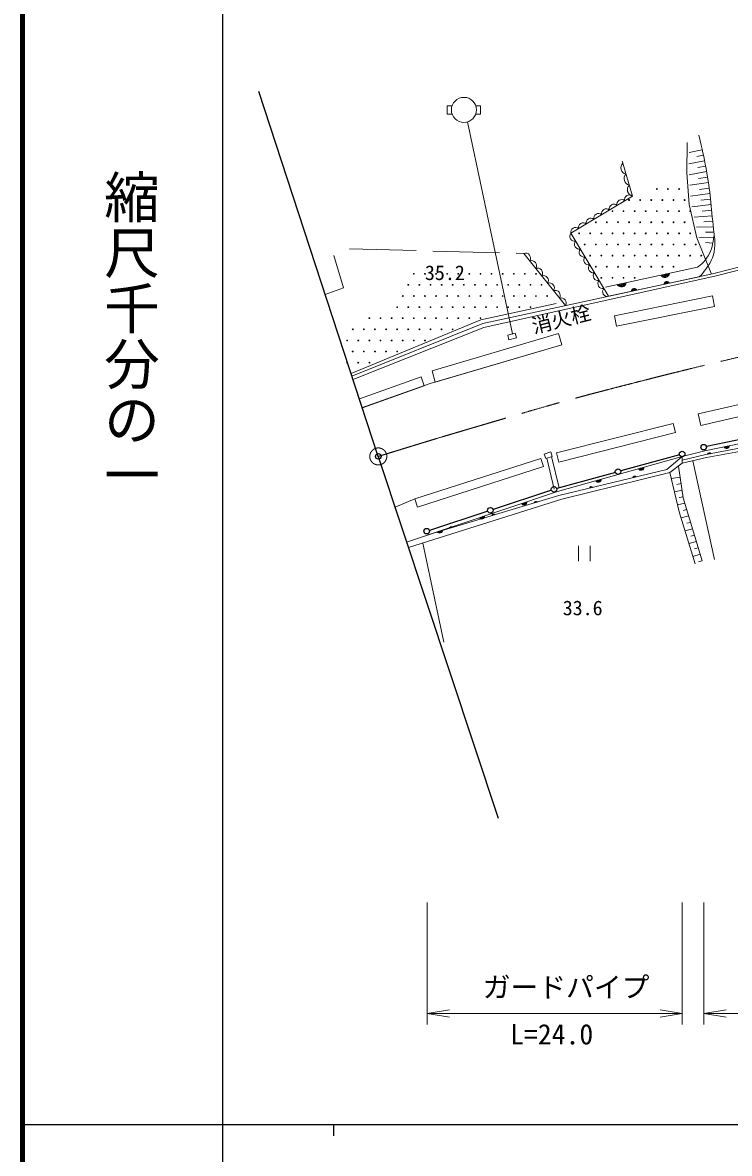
# Model space of a CAD drawing. Units: millimetres, scale not verified. Extents: x 40000 to 680000, y 20000 to 380000.
# Drawn here: x 40000 to 103631, y 202409 to 304214 of the extents above; entities that cross this region are included whole.
import ezdxf
from ezdxf.enums import TextEntityAlignment as Align

# ---------------------------------------------------------------- set-up
doc = ezdxf.new("R2010")
doc.units = ezdxf.units.MM
doc.header["$LTSCALE"] = 1000
doc.header["$PDMODE"] = 32
doc.header["$PDSIZE"] = 500
doc.linetypes.add('CHAIN', pattern=[18.5, 12, -1.5, 3.5, -1.5])
doc.linetypes.add('DASHED', pattern=[7.5, 6, -1.5])
for name, color, linetype, lineweight in [('M-BMK', 2, 'CHAIN', 13), ('M-BMK-OTRS', 5, 'Continuous', 25), ('M-STR-HTXT', 7, 'Continuous', 13), ('M-STR-STRC', 7, 'Continuous', 25), ('M-TTL', 2, 'Continuous', 140), ('M-TTL-BAND', 7, 'Continuous', 25), ('M-WORK', 1, 'Continuous', 13)]:
    doc.layers.add(name, color=color, linetype=linetype, lineweight=lineweight)
doc.layers.add('M-OTRS', color=6, linetype='Continuous')
doc.styles.add('@ＭＳ ゴシック', font='')
doc.styles.add('ＭＳ ゴシック', font='')
doc.styles.get('@ＭＳ ゴシック').set_extended_font_data('@MS Gothic')
doc.styles.get('ＭＳ ゴシック').set_extended_font_data('MS Gothic')

# ---------------------------------------------------------------- blocks, each defined once
blk = doc.blocks.new('open_arrow')
at = {"color": 0, "linetype": 'Continuous', "lineweight": -2}
blk.add_lwpolyline([(7.5, 1.25), (0, 0), (7.5, -1.25)], dxfattribs=at)

msp = doc.modelspace()

# ---------------------------------------------------------------- linework, layer by layer
at = {"layer": 'M-BMK'}
msp.add_circle((72021, 265157), 766, dxfattribs=at)
msp.add_open_spline([(72021, 265157), (76474, 266531), (77621, 266879), (81224, 267938), (85485, 269191), (87867, 269917), (92165, 271034), (100285, 273146), (104859, 274242), (113063, 275995), (120020, 277482), (123978, 278018), (131006, 279126), (140361, 280601), (145636, 281196), (155035, 282363), (161649, 283184), (163757, 283436), (171980, 284363)], degree=3, knots=[0, 0, 0, 0, 1, 1, 1, 2, 2, 2, 3, 3, 3, 4, 4, 4, 5, 5, 5, 6, 6, 6, 6], dxfattribs=at)
at = {"layer": 'M-BMK-OTRS'}
for q in [(61274, 298003), (82805, 232601)]:
    msp.add_line((72021, 265157), q, dxfattribs=at)
at = {"layer": 'M-OTRS'}
msp.add_point((72021, 265157), dxfattribs=at)
at = {"layer": 'M-STR-HTXT'}
for p, q in [((76419, 225000), (76419, 214000)), ((99389, 225000), (99389, 214000)), ((101343, 225000), (101343, 214000)), ((76419, 215000), (99389, 215000)), ((101343, 215000), (138155, 215000))]:
    msp.add_line(p, q, dxfattribs=at)
at = {"layer": 'M-STR-STRC'}
for p, q in [((106352, 267035), (101560, 266038)), ((99137, 265311), (93852, 263853)), ((93370, 263720), (88084, 262262)), ((87606, 262117), (82350, 260388)), ((81875, 260232), (76620, 258503))]:
    msp.add_line(p, q, dxfattribs=at)
for centre in [(101315, 265987), (99378, 265378), (93611, 263787), (87843, 262195), (82113, 260310), (76382, 258425)]:
    msp.add_circle(centre, 250, dxfattribs=at)
at = {"layer": 'M-TTL'}
msp.add_line((40000, 380000), (40000, 20000), dxfattribs=at)
at = {"layer": 'M-TTL-BAND'}
for p, q in [((58000, 370000), (58000, 20000)), ((40000, 205000), (579000, 205000)), ((68000, 205000), (68000, 204000))]:
    msp.add_line(p, q, dxfattribs=at)
at = {"layer": 'M-WORK'}
for p, q in [((78665, 296736), (78226, 296736)), ((78226, 296736), (78226, 295986)), ((81226, 296736), (80787, 296736)), ((81226, 295986), (81226, 296736)), ((78226, 295986), (78665, 295986)), ((84092, 276191), (80064, 295288)), ((80787, 295986), (81226, 295986)), ((101188, 292759), (100005, 292513)), ((101294, 292271), (100687, 292148)), ((101393, 291780), (99992, 291508)), ((101481, 291288), (100790, 291159)), ((101580, 290798), (99997, 290524)), ((101666, 290306), (100854, 290182)), ((101744, 289811), (100068, 289581)), ((101815, 289316), (100954, 289202)), ((101878, 288820), (100140, 288599)), ((101934, 288323), (101056, 288216)), ((101986, 287825), (100251, 287623)), ((102038, 287328), (101176, 287232)), ((102083, 286830), (100470, 286686)), ((102134, 286333), (101322, 286287)), ((102178, 285835), (100677, 285799)), ((102238, 285337), (101471, 285343)), ((102219, 284840), (100884, 284904)), ((102139, 284346), (101482, 284410)), ((68034, 283251), (68879, 280343)), ((88875, 278739), (85133, 283439)), ((92467, 280393), (100770, 282199)), ((102363, 281647), (107251, 282916)), ((102426, 281405), (107305, 282671)), ((81421, 277132), (102372, 281649)), ((81528, 276761), (102426, 281405)), ((100924, 281337), (92751, 279575)), ((68879, 280343), (67250, 279739)), ((81242, 277454), (88035, 278935)), ((93472, 276881), (102291, 278664)), ((69576, 272629), (81242, 277454)), ((69654, 272390), (81421, 277132)), ((69806, 272099), (81528, 276761)), ((76702, 271721), (88547, 275216)), ((70521, 269520), (76702, 271721)), ((101571, 265066), (121934, 268757)), ((75316, 261326), (86668, 264985)), ((88147, 261991), (99389, 265149)), ((99389, 265149), (97989, 263993)), ((99389, 265149), (101422, 265671)), ((99389, 264820), (101506, 265330)), ((99389, 264545), (99389, 265149)), ((99389, 264545), (101571, 265066)), ((100334, 264771), (102289, 255882)), ((97989, 263993), (88263, 261632)), ((88550, 261324), (98275, 263701)), ((98275, 263701), (99389, 264545)), ((99473, 261443), (99056, 264293)), ((99201, 263303), (98400, 263165)), ((99288, 262710), (98888, 262634)), ((74573, 257451), (88147, 261991)), ((99375, 262116), (98677, 261974)), ((73534, 260587), (75316, 261326)), ((74741, 256944), (88550, 261324)), ((88263, 261632), (76490, 258092)), ((99623, 260945), (98952, 260792)), ((99462, 261522), (99114, 261446)), ((101178, 255751), (99473, 261443)), ((99967, 259795), (99296, 259632)), ((99795, 260370), (99460, 260291)), ((100311, 258646), (99643, 258472)), ((100139, 259221), (99804, 259136)), ((100483, 258071), (100150, 257982)), ((77914, 248420), (76042, 257357)), ((90055, 257118), (90055, 255718)), ((91105, 255718), (91105, 257118)), ((100655, 257496), (99990, 257313)), ((100827, 256921), (100495, 256827)), ((100999, 256347), (100337, 256154)), ((101172, 255772), (100841, 255673))]:
    msp.add_line(p, q, dxfattribs=at)
at = {"layer": 'M-WORK', "linetype": 'DASHED'}
for p, q in [((69442, 283838), (85133, 283439)), ((87183, 264997), (87843, 262195)), ((87608, 265138), (88293, 262330))]:
    msp.add_line(p, q, dxfattribs=at)
for points in [[(99821, 293428), (99786, 290684), (99997, 287834), (100701, 284843), (102027, 281575)], [(100537, 255485), (99098, 260161), (98275, 263701)]]:
    msp.add_lwpolyline(points, dxfattribs=at)
at = {"layer": 'M-WORK'}
for points in [[(93965, 291735), (94027, 291563), (94903, 288592), (89368, 285246), (92751, 279575)], [(70585, 269543), (76150, 271525), (75870, 272310), (70326, 270335)], [(101422, 265671), (122341, 269945), (137276, 271854)], [(137318, 271299), (121948, 269179), (101506, 265330)]]:
    msp.add_lwpolyline(points, dxfattribs=at)
for points in [[(93472, 276881), (102291, 278664), (102101, 279601), (93283, 277818)], [(77157, 271856), (88547, 275216), (88247, 276230), (76857, 272870)], [(83671, 276077), (84338, 276257), (84451, 275840), (83784, 275659)], [(100821, 268990), (107154, 270444), (107394, 269398), (101062, 267944)], [(88075, 265477), (98583, 268128), (98791, 267301), (88284, 264650)], [(75316, 261326), (86668, 264985), (86902, 264257), (75551, 260598)], [(86957, 265373), (87551, 265571), (87687, 265165), (87093, 264967)]]:
    msp.add_lwpolyline(points, close=True, dxfattribs=at)
for centre, radius in [((79726, 296361), 1125), ((97100, 289237), 37.5), ((98100, 289237), 37.5), ((99100, 289237), 37.5), ((94600, 288237), 37.5), ((95600, 288237), 37.5), ((96600, 288237), 37.5), ((97600, 288237), 37.5), ((98600, 288237), 37.5), ((99600, 288237), 37.5), ((93100, 287237), 37.5), ((94100, 287237), 37.5), ((95100, 287237), 37.5), ((96100, 287237), 37.5), ((97100, 287237), 37.5), ((98100, 287237), 37.5), ((99100, 287237), 37.5), ((100100, 287237), 37.5), ((91600, 286237), 37.5), ((92600, 286237), 37.5), ((93600, 286237), 37.5), ((94600, 286237), 37.5), ((95600, 286237), 37.5), ((96600, 286237), 37.5), ((97600, 286237), 37.5), ((98600, 286237), 37.5), ((99600, 286237), 37.5), ((90100, 285237), 37.5), ((91100, 285237), 37.5), ((92100, 285237), 37.5), ((93100, 285237), 37.5), ((94100, 285237), 37.5), ((95100, 285237), 37.5), ((96100, 285237), 37.5), ((97100, 285237), 37.5), ((98100, 285237), 37.5), ((99100, 285237), 37.5), ((100100, 285237), 37.5), ((90600, 284237), 37.5), ((91600, 284237), 37.5), ((92600, 284237), 37.5), ((93600, 284237), 37.5), ((94600, 284237), 37.5), ((95600, 284237), 37.5), ((96600, 284237), 37.5), ((97600, 284237), 37.5), ((98600, 284237), 37.5), ((99600, 284237), 37.5), ((100600, 284237), 37.5), ((91100, 283237), 37.5), ((92100, 283237), 37.5), ((93100, 283237), 37.5), ((94100, 283237), 37.5), ((95100, 283237), 37.5), ((96100, 283237), 37.5), ((97100, 283237), 37.5), ((98100, 283237), 37.5), ((99100, 283237), 37.5), ((100100, 283237), 37.5), ((101100, 283237), 37.5), ((91600, 282237), 37.5), ((92600, 282237), 37.5), ((93600, 282237), 37.5), ((94600, 282237), 37.5), ((95600, 282237), 37.5), ((96600, 282237), 37.5), ((97600, 282237), 37.5), ((98600, 282237), 37.5), ((75221, 281601), 37.5), ((76221, 281601), 37.5), ((77221, 281601), 37.5), ((78221, 281601), 37.5), ((79221, 281601), 37.5), ((80221, 281601), 37.5), ((81221, 281601), 37.5), ((82221, 281601), 37.5), ((83221, 281601), 37.5), ((84221, 281601), 37.5), ((85221, 281601), 37.5), ((86221, 281601), 37.5), ((92100, 281237), 37.5), ((93100, 281237), 37.5), ((94100, 281237), 37.5), ((95100, 281237), 37.5), ((74721, 280601), 37.5), ((75721, 280601), 37.5), ((76721, 280601), 37.5), ((77721, 280601), 37.5), ((78721, 280601), 37.5), ((79721, 280601), 37.5), ((80721, 280601), 37.5), ((81721, 280601), 37.5), ((82721, 280601), 37.5), ((83721, 280601), 37.5), ((84721, 280601), 37.5), ((85721, 280601), 37.5), ((86721, 280601), 37.5), ((74221, 279601), 37.5), ((75221, 279601), 37.5), ((76221, 279601), 37.5), ((77221, 279601), 37.5), ((78221, 279601), 37.5), ((79221, 279601), 37.5), ((80221, 279601), 37.5), ((81221, 279601), 37.5), ((82221, 279601), 37.5), ((83221, 279601), 37.5), ((84221, 279601), 37.5), ((85221, 279601), 37.5), ((86221, 279601), 37.5), ((87221, 279601), 37.5), ((73721, 278601), 37.5), ((74721, 278601), 37.5), ((75721, 278601), 37.5), ((76721, 278601), 37.5), ((77721, 278601), 37.5), ((78721, 278601), 37.5), ((79721, 278601), 37.5), ((80721, 278601), 37.5), ((81721, 278601), 37.5), ((82721, 278601), 37.5), ((83721, 278601), 37.5), ((84721, 278601), 37.5), ((85721, 278601), 37.5), ((71221, 277601), 37.5), ((72221, 277601), 37.5), ((73221, 277601), 37.5), ((74221, 277601), 37.5), ((75221, 277601), 37.5), ((76221, 277601), 37.5), ((77221, 277601), 37.5), ((78221, 277601), 37.5), ((79221, 277601), 37.5), ((80221, 277601), 37.5), ((81221, 277601), 37.5), ((69721, 276601), 37.5), ((70721, 276601), 37.5), ((71721, 276601), 37.5), ((72721, 276601), 37.5), ((73721, 276601), 37.5), ((74721, 276601), 37.5), ((75721, 276601), 37.5), ((76721, 276601), 37.5), ((77721, 276601), 37.5), ((78721, 276601), 37.5), ((69221, 275601), 37.5), ((70221, 275601), 37.5), ((71221, 275601), 37.5), ((72221, 275601), 37.5), ((73221, 275601), 37.5), ((74221, 275601), 37.5), ((75221, 275601), 37.5), ((76221, 275601), 37.5), ((69721, 274601), 37.5), ((70721, 274601), 37.5), ((71721, 274601), 37.5), ((72721, 274601), 37.5), ((73721, 274601), 37.5), ((69221, 273601), 37.5), ((70221, 273601), 37.5), ((71221, 273601), 37.5)]:
    msp.add_circle(centre, radius, dxfattribs=at)
for centre, radius, start, end in [((94455, 291151), 594, 136.09508, 256.7493), ((94747, 290161), 594, 136.09508, 256.7493), ((95039, 289171), 594, 136.09508, 256.7493), ((93928, 287860), 422, 47.9948, 194.31279), ((94620, 288278), 422, 47.9948, 194.31279), ((92544, 287024), 422, 47.9948, 194.31279), ((93236, 287442), 422, 47.9948, 194.31279), ((90469, 285769), 422, 47.9948, 194.31279), ((91161, 286187), 422, 47.9948, 194.31279), ((91852, 286605), 422, 47.9948, 194.31279), ((89694, 284960), 434, 138.79302, 282.83736), ((89777, 285351), 422, 47.9948, 194.31279), ((90117, 284251), 434, 138.79302, 282.83736), ((85277, 283006), 457, 328.6165, 108.44096), ((90540, 283542), 434, 138.79302, 282.83736), ((90963, 282833), 434, 138.79302, 282.83736), ((85812, 282334), 457, 328.6165, 108.44096), ((86347, 281663), 457, 328.6165, 108.44096), ((91385, 282124), 434, 138.79302, 282.83736), ((86881, 280991), 457, 328.6165, 108.44096), ((91808, 281416), 434, 138.79302, 282.83736), ((92231, 280707), 434, 138.79302, 282.83736), ((97817, 281676), 417, 208.5317, 356.01129), ((97817, 281676), 333, 212.75881, 351.78418), ((97817, 281676), 250, 220.08963, 344.45335), ((97817, 281676), 167, 236.6985, 327.84449), ((87416, 280320), 457, 328.6165, 108.44096), ((87950, 279648), 457, 328.6165, 108.44096), ((92654, 279998), 434, 138.79302, 282.83736), ((93908, 280826), 417, 208.5317, 356.01129), ((93908, 280826), 333, 212.75881, 351.78418), ((93908, 280826), 250, 220.08963, 344.45335), ((93908, 280826), 167, 236.6985, 327.84449), ((95071, 280017), 256, 24.84718, 179.48641), ((95071, 280017), 205, 28.09247, 176.24111), ((95071, 280017), 154, 33.62692, 170.70667), ((95071, 280017), 102, 45.45018, 158.8834), ((95071, 280017), 100, 46.39566, 157.93793), ((98003, 280650), 256, 24.84718, 179.48641), ((98003, 280650), 205, 28.09247, 176.24111), ((98003, 280650), 154, 33.62692, 170.70667), ((98003, 280650), 102, 45.45018, 158.8834), ((98003, 280650), 100, 46.39566, 157.93793), ((88485, 278977), 457, 328.6165, 108.44096), ((103370, 266126), 256, 204.22862, 358.86785), ((103370, 266126), 205, 207.47392, 355.62256), ((103370, 266126), 154, 213.00836, 350.08811), ((103370, 266126), 102, 224.83163, 338.26485), ((103370, 266126), 100, 225.7771, 337.31937), ((101828, 265327), 162, 33.28453, 168.04481), ((101828, 265327), 130, 39.40032, 161.92902), ((101828, 265327), 100, 49.34686, 151.98248), ((95678, 264165), 256, 208.37287, 3.0121), ((95678, 264165), 205, 211.61816, 359.7668), ((95678, 264165), 154, 217.15261, 354.23235), ((95678, 264165), 102, 228.97587, 342.40909), ((95678, 264165), 100, 229.92135, 341.46362), ((91828, 263083), 256, 208.37287, 3.0121), ((91828, 263083), 205, 211.61816, 359.7668), ((91828, 263083), 154, 217.15261, 354.23235), ((91828, 263083), 102, 228.97587, 342.40909), ((91828, 263083), 100, 229.92135, 341.46362), ((95084, 263223), 162, 36.26531, 171.02558), ((95084, 263223), 130, 42.3811, 164.90979), ((95084, 263223), 100, 52.32764, 154.96326), ((91197, 262280), 162, 36.26531, 171.02558), ((91197, 262280), 130, 42.3811, 164.90979), ((91197, 262280), 100, 52.32764, 154.96326), ((85136, 261043), 256, 211.17149, 5.81072), ((85136, 261043), 205, 214.41679, 2.56543), ((85136, 261043), 154, 219.95123, 357.03098), ((85136, 261043), 102, 231.7745, 345.20772), ((85136, 261043), 100, 232.71997, 344.26224), ((86225, 260954), 162, 39.3526, 174.11287), ((86225, 260954), 130, 45.46839, 167.99708), ((86225, 260954), 100, 55.41493, 158.05055), ((81342, 259774), 256, 211.17149, 5.81072), ((81342, 259774), 205, 214.41679, 2.56543), ((81342, 259774), 154, 219.95123, 357.03098), ((81342, 259774), 102, 231.7745, 345.20772), ((81342, 259774), 100, 232.71997, 344.26224), ((82394, 259802), 162, 39.3526, 174.11287), ((82394, 259802), 130, 45.46839, 167.99708), ((82394, 259802), 100, 55.41493, 158.05055), ((78564, 258651), 162, 39.3526, 174.11287), ((78564, 258651), 130, 45.46839, 167.99708), ((78564, 258651), 100, 55.41493, 158.05055), ((77549, 258506), 256, 211.17149, 5.81072), ((77549, 258506), 205, 214.41679, 2.56543), ((77549, 258506), 154, 219.95123, 357.03098), ((77549, 258506), 102, 231.7745, 345.20772), ((77549, 258506), 100, 232.71997, 344.26224)]:
    msp.add_arc(centre, radius, start, end, dxfattribs=at)
for points, knots in [([(100873, 294071), (101225, 292659), (101305, 292248), (101529, 291069), (101932, 288947), (101977, 287728), (102209, 285581), (102268, 285039), (102340, 284735), (102321, 284190), (102290, 283282), (102046, 282743), (101508, 282011), (101301, 281731), (101212, 281603), (100924, 281337)], [0, 0, 0, 0, 1, 1, 1, 2, 2, 2, 3, 3, 3, 4, 4, 4, 5, 5, 5, 5]), ([(100770, 282199), (100939, 282316), (100991, 282363), (101122, 282480), (101393, 282724), (101511, 282901), (101708, 283207), (102112, 283834), (102112, 284218), (102248, 285037)], [0, 0, 0, 0, 1, 1, 1, 2, 2, 2, 3, 3, 3, 3])]:
    msp.add_open_spline(points, degree=3, knots=knots, dxfattribs=at)

# ---------------------------------------------------------------- block references
at = {"layer": 'M-STR-HTXT', "xscale": 267, "yscale": 267}
for p in [(76419, 215000), (101343, 215000)]:
    msp.add_blockref('open_arrow', p, dxfattribs=at)
at = {"layer": 'M-STR-HTXT', "xscale": 267, "yscale": 267, "rotation": 180}
msp.add_blockref('open_arrow', (99389, 215000), dxfattribs=at)

# ---------------------------------------------------------------- texts
at = {"layer": 'M-STR-HTXT', "style": 'ＭＳ ゴシック'}
msp.add_text('ガードパイプ', height=1833, dxfattribs=at).set_placement((81430, 215909), align=Align.BOTTOM_LEFT)
msp.add_text('L=24.0', height=1833, dxfattribs=at).set_placement((87631, 211668), align=Align.BOTTOM_CENTER)
at = {"layer": 'M-TTL-BAND', "style": '@ＭＳ ゴシック'}
msp.add_text('縮尺千分の一', height=3666, rotation=270, dxfattribs=at).set_placement((49777, 261030), align=Align.MIDDLE_RIGHT)
at = {"layer": 'M-WORK', "style": 'ＭＳ ゴシック'}
for s, p in [('35.2', (76221, 280639)), ('33.6', (88625, 250463))]:
    msp.add_text(s, height=1320, dxfattribs=at).set_placement(p, align=Align.BOTTOM_LEFT)
msp.add_text('消火栓', height=1320, rotation=14.001, dxfattribs=at).set_placement((86128, 275831), align=Align.BOTTOM_LEFT)

doc.saveas('drawing.dxf')
